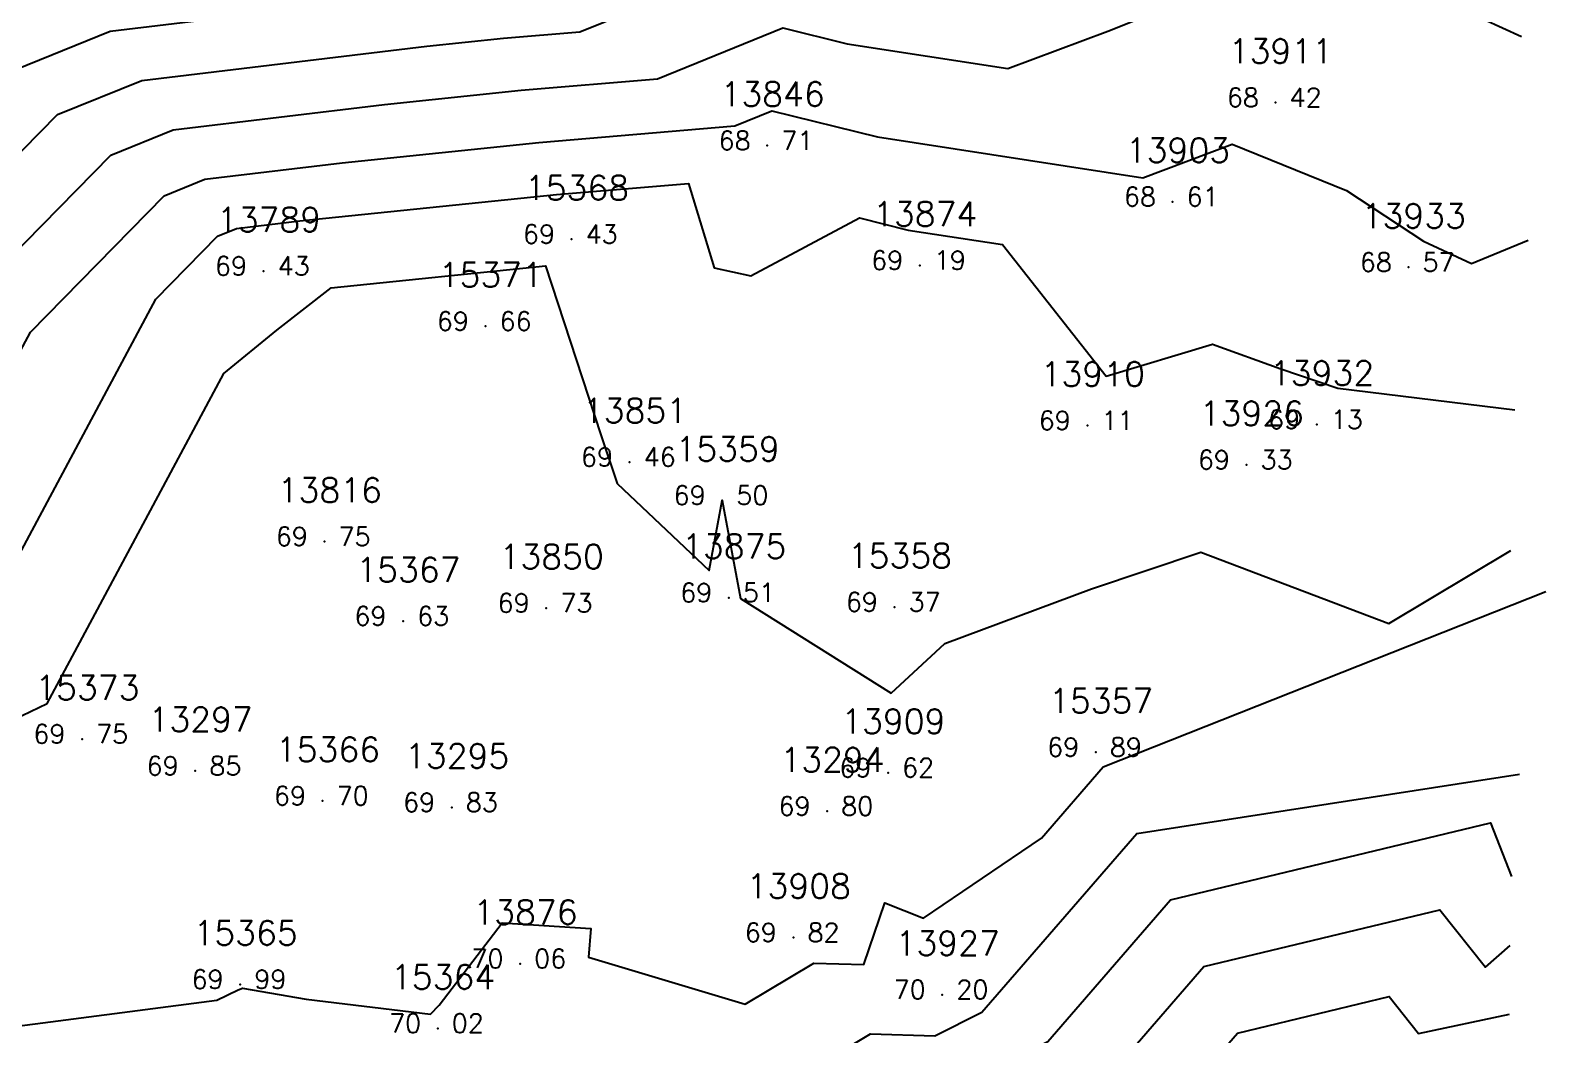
# Model space of a CAD drawing. Header units: millimetres. Extents: x 1412565 to 1412813, y 4931476 to 4931699.
# Drawn here: x 1412771.16 to 1412787.35, y 4931552.29 to 4931563.02 of the extents above; entities that cross this region are included whole.
import ezdxf
from ezdxf.enums import TextEntityAlignment as Align

# ---------------------------------------------------------------- set-up
doc = ezdxf.new("R2010")
doc.units = ezdxf.units.MM
for name, color, linetype in [('CIVIL', 50, 'Continuous'), ('CIVIL-DRAW', 80, 'Continuous'), ('CIVIL-NONAME', 130, 'Continuous'), ('CIVIL-TEXT', 240, 'Continuous'), ('CIVIL-Z', 50, 'Continuous'), ('Tcontours0', 7, 'Continuous'), ('Tcontours1', 7, 'Continuous'), ('Tcontours2', 7, 'Continuous')]:
    doc.layers.add(name, color=color, linetype=linetype)
doc.styles.add('CIVILCADMAIN', font='TXT.SHX')
doc.styles.get("Standard").update_dxf_attribs({"font": 'arial.ttf'})

# ---------------------------------------------------------------- blocks, each defined once
blk = doc.blocks.new('CIVIL-ZZ')
at = {"layer": 'CIVIL-DRAW'}
blk.add_point((0, 0), dxfattribs=at)
at = {"layer": 'CIVIL-NONAME'}
blk.add_attdef('NAME', text='', height=1.8, dxfattribs=at).set_placement((0, 2.1), align=Align.CENTER)
at = {"layer": 'CIVIL-TEXT', "flags": 8}
blk.add_attdef('TEXT', text='', height=2, dxfattribs=at).set_placement((0.2, -3.3), align=Align.CENTER)
at = {"layer": 'CIVIL-Z'}
blk.add_attdef('Z1', text='', height=1.6, dxfattribs=at).set_placement((-0.75, -0.225), align=Align.RIGHT)
blk.add_attdef('Z2', (0.75, -0.225), '', height=1.6, dxfattribs=at)

msp = doc.modelspace()

# ---------------------------------------------------------------- linework, layer by layer
at = {"layer": 'Tcontours0', "elevation": 70}
msp.add_lwpolyline([(1412770.767, 4931552.353), (1412773.151, 4931552.662), (1412773.379, 4931552.771), (1412773.426, 4931552.791), (1412774.104, 4931552.673), (1412775.433, 4931552.512), (1412775.526, 4931552.608), (1412776.2, 4931553.486), (1412777.147, 4931553.426), (1412777.12, 4931553.12), (1412778.795, 4931552.619), (1412779.528, 4931553.058), (1412780.063, 4931553.041), (1412780.285, 4931553.7), (1412780.7, 4931553.537), (1412781.958, 4931554.391), (1412782.619, 4931555.154), (1412787.346, 4931557.026)], dxfattribs=at)
at = {"layer": 'Tcontours1'}
for points, elevation in [([(1412769.818, 4931559.45), (1412772.018, 4931561.688), (1412772.685, 4931561.959), (1412774.941, 4931562.231), (1412776.4, 4931562.381), (1412777.856, 4931562.504), (1412779.198, 4931563.047), (1412779.883, 4931562.878), (1412781.601, 4931562.613), (1412782.667, 4931563.012), (1412784.209, 4931563.634)], 68), ([(1412749.043, 4931556.279), (1412752.26, 4931556.648), (1412752.901, 4931556.662), (1412757.164, 4931557.388), (1412757.672, 4931557.541), (1412757.895, 4931557.581), (1412759.228, 4931557.658), (1412760.426, 4931558.225), (1412761.224, 4931558.771), (1412762.264, 4931559.63), (1412763.264, 4931559.286), (1412764.667, 4931559.151), (1412767.758, 4931559.488), (1412769.315, 4931560.965), (1412770.877, 4931562.554), (1412772.01, 4931563.014), (1412775.844, 4931563.476)], 67), ([(1412786.477, 4931563.232), (1412787.087, 4931562.956)], 68), ([(1412770.593, 4931556.593), (1412772.498, 4931560.149), (1412773.159, 4931560.822), (1412773.36, 4931560.904), (1412774.038, 4931560.985), (1412776.778, 4931561.269), (1412778.188, 4931561.387), (1412778.462, 4931560.483), (1412778.854, 4931560.399), (1412780.015, 4931561.017), (1412780.536, 4931560.888), (1412781.544, 4931560.733), (1412782.65, 4931559.326), (1412783.788, 4931559.668), (1412784.515, 4931559.405), (1412785.127, 4931559.2), (1412787.017, 4931558.968)], 69), ([(1412770.272, 4931548.969), (1412772.471, 4931549.237), (1412774.082, 4931548.999), (1412774.287, 4931549.045), (1412774.765, 4931549.162), (1412776.773, 4931549.677), (1412777.263, 4931549.842), (1412777.583, 4931549.974), (1412780.708, 4931551.556), (1412780.762, 4931551.581), (1412782.026, 4931552.219), (1412783.337, 4931553.732), (1412786.755, 4931554.554), (1412786.979, 4931553.984)], 71), ([(1412770.821, 4931547.71), (1412772.341, 4931547.896), (1412773.455, 4931547.731), (1412774.345, 4931547.926), (1412774.687, 4931548.01), (1412776.122, 4931548.378), (1412777.901, 4931548.978), (1412779.064, 4931549.459), (1412780.973, 4931550.425), (1412782.835, 4931551.291), (1412783.433, 4931551.593), (1412784.054, 4931552.31), (1412785.674, 4931552.699), (1412785.987, 4931552.306), (1412786.96, 4931552.512)], 72)]:
    msp.add_lwpolyline(points, dxfattribs=dict(at, elevation=elevation))
at = {"layer": 'Tcontours2'}
for points, elevation in [([(1412749.043, 4931555.429), (1412751.737, 4931555.744), (1412753.979, 4931555.792), (1412754.503, 4931555.881), (1412757.315, 4931556.725), (1412758.553, 4931556.947), (1412759.275, 4931556.989), (1412760.952, 4931557.783), (1412762.07, 4931558.548), (1412762.285, 4931558.725), (1412762.491, 4931558.654), (1412764.312, 4931558.479), (1412767.689, 4931558.846), (1412768.056, 4931558.844), (1412768.199, 4931558.822), (1412768.283, 4931558.841), (1412768.359, 4931558.878), (1412768.478, 4931559.1), (1412771.447, 4931562.121), (1412772.348, 4931562.487), (1412775.392, 4931562.853), (1412776.212, 4931562.938), (1412777.029, 4931563.007), (1412779.316, 4931563.932)], 67.5), ([(1412769.848, 4931557.354), (1412771.158, 4931559.799), (1412772.589, 4931561.255), (1412773.022, 4931561.431), (1412774.49, 4931561.608), (1412776.589, 4931561.825), (1412778.683, 4931562.001), (1412779.08, 4931562.162), (1412780.209, 4931561.883), (1412783.043, 4931561.447), (1412783.997, 4931561.804), (1412785.217, 4931561.311), (1412786.042, 4931560.768), (1412786.553, 4931560.53), (1412787.159, 4931560.78)], 68.5), ([(1412769.733, 4931555.062), (1412771.338, 4931555.831), (1412773.226, 4931559.356), (1412773.792, 4931559.818), (1412774.371, 4931560.27), (1412776.66, 4931560.507), (1412777.252, 4931558.7), (1412777.428, 4931558.179), (1412778.408, 4931557.25), (1412778.55, 4931558), (1412778.746, 4931556.953), (1412780.354, 4931555.94), (1412780.927, 4931556.473), (1412782.495, 4931557.055), (1412783.661, 4931557.448), (1412785.67, 4931556.685), (1412786.973, 4931557.466)], 69.5), ([(1412770.364, 4931549.913), (1412772.075, 4931550.182), (1412772.542, 4931550.175), (1412773.167, 4931550.083), (1412774.304, 4931550.557), (1412774.539, 4931550.572), (1412775.824, 4931550.734), (1412776.718, 4931550.608), (1412776.885, 4931550.787), (1412777.364, 4931550.644), (1412780.132, 4931552.301), (1412780.822, 4931552.28), (1412781.322, 4931552.532), (1412782.978, 4931554.443), (1412787.065, 4931555.075)], 70.5), ([(1412770.546, 4931548.34), (1412772.406, 4931548.567), (1412773.768, 4931548.365), (1412774.316, 4931548.486), (1412774.726, 4931548.586), (1412776.448, 4931549.028), (1412777.582, 4931549.41), (1412778.324, 4931549.717), (1412780.841, 4931550.991), (1412781.798, 4931551.436), (1412782.73, 4931551.906), (1412783.695, 4931553.021), (1412786.215, 4931553.627), (1412786.702, 4931553.015), (1412786.968, 4931553.246)], 71.5)]:
    msp.add_lwpolyline(points, dxfattribs=dict(at, elevation=elevation))

# ---------------------------------------------------------------- block references
at = {"layer": 'CIVIL'}
ref = msp.add_blockref('CIVIL-ZZ', (1412784.46, 4931562.25, 68.42), dxfattribs=dict(at, xscale=0.2, yscale=0.2))
ref.add_attrib('Z2', '42', (1412784.61, 4931562.205), dxfattribs={"layer": 'CIVIL-Z', "height": 0.2, "style": 'CIVILCADMAIN'})
ref.add_attrib('Z1', '68', (1412783.94, 4931562.205), dxfattribs={"layer": 'CIVIL-Z', "height": 0.2, "style": 'CIVILCADMAIN'})
ref.add_attrib('NAME', '13911', (1412783.96, 4931562.67), dxfattribs={"layer": 'CIVIL-NONAME', "height": 0.26, "style": 'CIVILCADMAIN'})
ref = msp.add_blockref('CIVIL-ZZ', (1412779.03, 4931561.79, 68.71), dxfattribs=dict(at, xscale=0.2, yscale=0.2))
ref.add_attrib('Z2', '71', (1412779.18, 4931561.745), dxfattribs={"layer": 'CIVIL-Z', "height": 0.2, "style": 'CIVILCADMAIN'})
ref.add_attrib('Z1', '68', (1412778.51, 4931561.745), dxfattribs={"layer": 'CIVIL-Z', "height": 0.2, "style": 'CIVILCADMAIN'})
ref.add_attrib('NAME', '13846', (1412778.53, 4931562.21), dxfattribs={"layer": 'CIVIL-NONAME', "height": 0.26, "style": 'CIVILCADMAIN'})
ref = msp.add_blockref('CIVIL-ZZ', (1412783.36, 4931561.19, 68.61), dxfattribs=dict(at, xscale=0.2, yscale=0.2))
ref.add_attrib('Z2', '61', (1412783.51, 4931561.145), dxfattribs={"layer": 'CIVIL-Z', "height": 0.2, "style": 'CIVILCADMAIN'})
ref.add_attrib('Z1', '68', (1412782.84, 4931561.145), dxfattribs={"layer": 'CIVIL-Z', "height": 0.2, "style": 'CIVILCADMAIN'})
ref.add_attrib('NAME', '13903', (1412782.86, 4931561.61), dxfattribs={"layer": 'CIVIL-NONAME', "height": 0.26, "style": 'CIVILCADMAIN'})
ref = msp.add_blockref('CIVIL-ZZ', (1412776.94, 4931560.79, 69.43), dxfattribs=dict(at, xscale=0.2, yscale=0.2))
ref.add_attrib('Z2', '43', (1412777.09, 4931560.745), dxfattribs={"layer": 'CIVIL-Z', "height": 0.2, "style": 'CIVILCADMAIN'})
ref.add_attrib('Z1', '69', (1412776.42, 4931560.745), dxfattribs={"layer": 'CIVIL-Z', "height": 0.2, "style": 'CIVILCADMAIN'})
ref.add_attrib('NAME', '15368', (1412776.44, 4931561.21), dxfattribs={"layer": 'CIVIL-NONAME', "height": 0.26, "style": 'CIVILCADMAIN'})
ref = msp.add_blockref('CIVIL-ZZ', (1412780.66, 4931560.51, 69.19), dxfattribs=dict(at, xscale=0.2, yscale=0.2))
ref.add_attrib('Z2', '19', (1412780.81, 4931560.465), dxfattribs={"layer": 'CIVIL-Z', "height": 0.2, "style": 'CIVILCADMAIN'})
ref.add_attrib('Z1', '69', (1412780.14, 4931560.465), dxfattribs={"layer": 'CIVIL-Z', "height": 0.2, "style": 'CIVILCADMAIN'})
ref.add_attrib('NAME', '13874', (1412780.16, 4931560.93), dxfattribs={"layer": 'CIVIL-NONAME', "height": 0.26, "style": 'CIVILCADMAIN'})
ref = msp.add_blockref('CIVIL-ZZ', (1412773.65, 4931560.45, 69.43), dxfattribs=dict(at, xscale=0.2, yscale=0.2))
ref.add_attrib('Z2', '43', (1412773.8, 4931560.405), dxfattribs={"layer": 'CIVIL-Z', "height": 0.2, "style": 'CIVILCADMAIN'})
ref.add_attrib('Z1', '69', (1412773.13, 4931560.405), dxfattribs={"layer": 'CIVIL-Z', "height": 0.2, "style": 'CIVILCADMAIN'})
ref.add_attrib('NAME', '13789', (1412773.15, 4931560.87), dxfattribs={"layer": 'CIVIL-NONAME', "height": 0.26, "style": 'CIVILCADMAIN'})
ref = msp.add_blockref('CIVIL-ZZ', (1412785.88, 4931560.49, 68.57), dxfattribs=dict(at, xscale=0.2, yscale=0.2))
ref.add_attrib('Z2', '57', (1412786.03, 4931560.445), dxfattribs={"layer": 'CIVIL-Z', "height": 0.2, "style": 'CIVILCADMAIN'})
ref.add_attrib('Z1', '68', (1412785.36, 4931560.445), dxfattribs={"layer": 'CIVIL-Z', "height": 0.2, "style": 'CIVILCADMAIN'})
ref.add_attrib('NAME', '13933', (1412785.38, 4931560.91), dxfattribs={"layer": 'CIVIL-NONAME', "height": 0.26, "style": 'CIVILCADMAIN'})
ref = msp.add_blockref('CIVIL-ZZ', (1412776.02, 4931559.86, 69.66), dxfattribs=dict(at, xscale=0.2, yscale=0.2))
ref.add_attrib('Z2', '66', (1412776.17, 4931559.815), dxfattribs={"layer": 'CIVIL-Z', "height": 0.2, "style": 'CIVILCADMAIN'})
ref.add_attrib('Z1', '69', (1412775.5, 4931559.815), dxfattribs={"layer": 'CIVIL-Z', "height": 0.2, "style": 'CIVILCADMAIN'})
ref.add_attrib('NAME', '15371', (1412775.52, 4931560.28), dxfattribs={"layer": 'CIVIL-NONAME', "height": 0.26, "style": 'CIVILCADMAIN'})
ref = msp.add_blockref('CIVIL-ZZ', (1412782.45, 4931558.8, 69.11), dxfattribs=dict(at, xscale=0.2, yscale=0.2))
ref.add_attrib('Z2', '11', (1412782.6, 4931558.755), dxfattribs={"layer": 'CIVIL-Z', "height": 0.2, "style": 'CIVILCADMAIN'})
ref.add_attrib('Z1', '69', (1412781.93, 4931558.755), dxfattribs={"layer": 'CIVIL-Z', "height": 0.2, "style": 'CIVILCADMAIN'})
ref.add_attrib('NAME', '13910', (1412781.95, 4931559.22), dxfattribs={"layer": 'CIVIL-NONAME', "height": 0.26, "style": 'CIVILCADMAIN'})
ref = msp.add_blockref('CIVIL-ZZ', (1412784.9, 4931558.81, 69.13), dxfattribs=dict(at, xscale=0.2, yscale=0.2))
ref.add_attrib('Z2', '13', (1412785.05, 4931558.765), dxfattribs={"layer": 'CIVIL-Z', "height": 0.2, "style": 'CIVILCADMAIN'})
ref.add_attrib('Z1', '69', (1412784.38, 4931558.765), dxfattribs={"layer": 'CIVIL-Z', "height": 0.2, "style": 'CIVILCADMAIN'})
ref.add_attrib('NAME', '13932', (1412784.4, 4931559.23), dxfattribs={"layer": 'CIVIL-NONAME', "height": 0.26, "style": 'CIVILCADMAIN'})
ref = msp.add_blockref('CIVIL-ZZ', (1412777.56, 4931558.41, 69.46), dxfattribs=dict(at, xscale=0.2, yscale=0.2))
ref.add_attrib('Z2', '46', (1412777.71, 4931558.365), dxfattribs={"layer": 'CIVIL-Z', "height": 0.2, "style": 'CIVILCADMAIN'})
ref.add_attrib('Z1', '69', (1412777.04, 4931558.365), dxfattribs={"layer": 'CIVIL-Z', "height": 0.2, "style": 'CIVILCADMAIN'})
ref.add_attrib('NAME', '13851', (1412777.06, 4931558.83), dxfattribs={"layer": 'CIVIL-NONAME', "height": 0.26, "style": 'CIVILCADMAIN'})
ref = msp.add_blockref('CIVIL-ZZ', (1412784.15, 4931558.38, 69.33), dxfattribs=dict(at, xscale=0.2, yscale=0.2))
ref.add_attrib('Z2', '33', (1412784.3, 4931558.335), dxfattribs={"layer": 'CIVIL-Z', "height": 0.2, "style": 'CIVILCADMAIN'})
ref.add_attrib('Z1', '69', (1412783.63, 4931558.335), dxfattribs={"layer": 'CIVIL-Z', "height": 0.2, "style": 'CIVILCADMAIN'})
ref.add_attrib('NAME', '13926', (1412783.65, 4931558.8), dxfattribs={"layer": 'CIVIL-NONAME', "height": 0.26, "style": 'CIVILCADMAIN'})
ref = msp.add_blockref('CIVIL-ZZ', (1412778.55, 4931558, 69.5), dxfattribs=dict(at, xscale=0.2, yscale=0.2))
ref.add_attrib('Z2', '50', (1412778.7, 4931557.955), dxfattribs={"layer": 'CIVIL-Z', "height": 0.2, "style": 'CIVILCADMAIN'})
ref.add_attrib('Z1', '69', (1412778.03, 4931557.955), dxfattribs={"layer": 'CIVIL-Z', "height": 0.2, "style": 'CIVILCADMAIN'})
ref.add_attrib('NAME', '15359', (1412778.05, 4931558.42), dxfattribs={"layer": 'CIVIL-NONAME', "height": 0.26, "style": 'CIVILCADMAIN'})
ref = msp.add_blockref('CIVIL-ZZ', (1412774.3, 4931557.56, 69.75), dxfattribs=dict(at, xscale=0.2, yscale=0.2))
ref.add_attrib('Z2', '75', (1412774.45, 4931557.515), dxfattribs={"layer": 'CIVIL-Z', "height": 0.2, "style": 'CIVILCADMAIN'})
ref.add_attrib('Z1', '69', (1412773.78, 4931557.515), dxfattribs={"layer": 'CIVIL-Z', "height": 0.2, "style": 'CIVILCADMAIN'})
ref.add_attrib('NAME', '13816', (1412773.8, 4931557.98), dxfattribs={"layer": 'CIVIL-NONAME', "height": 0.26, "style": 'CIVILCADMAIN'})
ref = msp.add_blockref('CIVIL-ZZ', (1412778.62, 4931556.96, 69.51), dxfattribs=dict(at, xscale=0.2, yscale=0.2))
ref.add_attrib('Z2', '51', (1412778.77, 4931556.915), dxfattribs={"layer": 'CIVIL-Z', "height": 0.2, "style": 'CIVILCADMAIN'})
ref.add_attrib('Z1', '69', (1412778.1, 4931556.915), dxfattribs={"layer": 'CIVIL-Z', "height": 0.2, "style": 'CIVILCADMAIN'})
ref.add_attrib('NAME', '13875', (1412778.12, 4931557.38), dxfattribs={"layer": 'CIVIL-NONAME', "height": 0.26, "style": 'CIVILCADMAIN'})
ref = msp.add_blockref('CIVIL-ZZ', (1412776.67, 4931556.85, 69.73), dxfattribs=dict(at, xscale=0.2, yscale=0.2))
ref.add_attrib('Z2', '73', (1412776.82, 4931556.805), dxfattribs={"layer": 'CIVIL-Z', "height": 0.2, "style": 'CIVILCADMAIN'})
ref.add_attrib('Z1', '69', (1412776.15, 4931556.805), dxfattribs={"layer": 'CIVIL-Z', "height": 0.2, "style": 'CIVILCADMAIN'})
ref.add_attrib('NAME', '13850', (1412776.17, 4931557.27), dxfattribs={"layer": 'CIVIL-NONAME', "height": 0.26, "style": 'CIVILCADMAIN'})
ref = msp.add_blockref('CIVIL-ZZ', (1412780.39, 4931556.86, 69.37), dxfattribs=dict(at, xscale=0.2, yscale=0.2))
ref.add_attrib('Z2', '37', (1412780.54, 4931556.815), dxfattribs={"layer": 'CIVIL-Z', "height": 0.2, "style": 'CIVILCADMAIN'})
ref.add_attrib('Z1', '69', (1412779.87, 4931556.815), dxfattribs={"layer": 'CIVIL-Z', "height": 0.2, "style": 'CIVILCADMAIN'})
ref.add_attrib('NAME', '15358', (1412779.89, 4931557.28), dxfattribs={"layer": 'CIVIL-NONAME', "height": 0.26, "style": 'CIVILCADMAIN'})
ref = msp.add_blockref('CIVIL-ZZ', (1412775.14, 4931556.71, 69.63), dxfattribs=dict(at, xscale=0.2, yscale=0.2))
ref.add_attrib('Z2', '63', (1412775.29, 4931556.665), dxfattribs={"layer": 'CIVIL-Z', "height": 0.2, "style": 'CIVILCADMAIN'})
ref.add_attrib('Z1', '69', (1412774.62, 4931556.665), dxfattribs={"layer": 'CIVIL-Z', "height": 0.2, "style": 'CIVILCADMAIN'})
ref.add_attrib('NAME', '15367', (1412774.64, 4931557.13), dxfattribs={"layer": 'CIVIL-NONAME', "height": 0.26, "style": 'CIVILCADMAIN'})
ref = msp.add_blockref('CIVIL-ZZ', (1412771.71, 4931555.45, 69.75), dxfattribs=dict(at, xscale=0.2, yscale=0.2))
ref.add_attrib('Z2', '75', (1412771.86, 4931555.405), dxfattribs={"layer": 'CIVIL-Z', "height": 0.2, "style": 'CIVILCADMAIN'})
ref.add_attrib('Z1', '69', (1412771.19, 4931555.405), dxfattribs={"layer": 'CIVIL-Z', "height": 0.2, "style": 'CIVILCADMAIN'})
ref.add_attrib('NAME', '15373', (1412771.21, 4931555.87), dxfattribs={"layer": 'CIVIL-NONAME', "height": 0.26, "style": 'CIVILCADMAIN'})
ref = msp.add_blockref('CIVIL-ZZ', (1412782.54, 4931555.31, 69.89), dxfattribs=dict(at, xscale=0.2, yscale=0.2))
ref.add_attrib('Z2', '89', (1412782.69, 4931555.265), dxfattribs={"layer": 'CIVIL-Z', "height": 0.2, "style": 'CIVILCADMAIN'})
ref.add_attrib('Z1', '69', (1412782.02, 4931555.265), dxfattribs={"layer": 'CIVIL-Z', "height": 0.2, "style": 'CIVILCADMAIN'})
ref.add_attrib('NAME', '15357', (1412782.04, 4931555.73), dxfattribs={"layer": 'CIVIL-NONAME', "height": 0.26, "style": 'CIVILCADMAIN'})
ref = msp.add_blockref('CIVIL-ZZ', (1412772.92, 4931555.11, 69.85), dxfattribs=dict(at, xscale=0.2, yscale=0.2))
ref.add_attrib('Z2', '85', (1412773.07, 4931555.065), dxfattribs={"layer": 'CIVIL-Z', "height": 0.2, "style": 'CIVILCADMAIN'})
ref.add_attrib('Z1', '69', (1412772.4, 4931555.065), dxfattribs={"layer": 'CIVIL-Z', "height": 0.2, "style": 'CIVILCADMAIN'})
ref.add_attrib('NAME', '13297', (1412772.42, 4931555.53), dxfattribs={"layer": 'CIVIL-NONAME', "height": 0.26, "style": 'CIVILCADMAIN'})
ref = msp.add_blockref('CIVIL-ZZ', (1412780.32, 4931555.09, 69.62), dxfattribs=dict(at, xscale=0.2, yscale=0.2))
ref.add_attrib('Z2', '62', (1412780.47, 4931555.045), dxfattribs={"layer": 'CIVIL-Z', "height": 0.2, "style": 'CIVILCADMAIN'})
ref.add_attrib('Z1', '69', (1412779.8, 4931555.045), dxfattribs={"layer": 'CIVIL-Z', "height": 0.2, "style": 'CIVILCADMAIN'})
ref.add_attrib('NAME', '13909', (1412779.82, 4931555.51), dxfattribs={"layer": 'CIVIL-NONAME', "height": 0.26, "style": 'CIVILCADMAIN'})
ref = msp.add_blockref('CIVIL-ZZ', (1412774.28, 4931554.79, 69.7), dxfattribs=dict(at, xscale=0.2, yscale=0.2))
ref.add_attrib('Z2', '70', (1412774.43, 4931554.745), dxfattribs={"layer": 'CIVIL-Z', "height": 0.2, "style": 'CIVILCADMAIN'})
ref.add_attrib('Z1', '69', (1412773.76, 4931554.745), dxfattribs={"layer": 'CIVIL-Z', "height": 0.2, "style": 'CIVILCADMAIN'})
ref.add_attrib('NAME', '15366', (1412773.78, 4931555.21), dxfattribs={"layer": 'CIVIL-NONAME', "height": 0.26, "style": 'CIVILCADMAIN'})
ref = msp.add_blockref('CIVIL-ZZ', (1412775.66, 4931554.72, 69.83), dxfattribs=dict(at, xscale=0.2, yscale=0.2))
ref.add_attrib('Z2', '83', (1412775.81, 4931554.675), dxfattribs={"layer": 'CIVIL-Z', "height": 0.2, "style": 'CIVILCADMAIN'})
ref.add_attrib('Z1', '69', (1412775.14, 4931554.675), dxfattribs={"layer": 'CIVIL-Z', "height": 0.2, "style": 'CIVILCADMAIN'})
ref.add_attrib('NAME', '13295', (1412775.16, 4931555.14), dxfattribs={"layer": 'CIVIL-NONAME', "height": 0.26, "style": 'CIVILCADMAIN'})
ref = msp.add_blockref('CIVIL-ZZ', (1412779.67, 4931554.68, 69.8), dxfattribs=dict(at, xscale=0.2, yscale=0.2))
ref.add_attrib('Z2', '80', (1412779.82, 4931554.635), dxfattribs={"layer": 'CIVIL-Z', "height": 0.2, "style": 'CIVILCADMAIN'})
ref.add_attrib('Z1', '69', (1412779.15, 4931554.635), dxfattribs={"layer": 'CIVIL-Z', "height": 0.2, "style": 'CIVILCADMAIN'})
ref.add_attrib('NAME', '13294', (1412779.17, 4931555.1), dxfattribs={"layer": 'CIVIL-NONAME', "height": 0.26, "style": 'CIVILCADMAIN'})
ref = msp.add_blockref('CIVIL-ZZ', (1412779.31, 4931553.33, 69.82), dxfattribs=dict(at, xscale=0.2, yscale=0.2))
ref.add_attrib('Z2', '82', (1412779.46, 4931553.285), dxfattribs={"layer": 'CIVIL-Z', "height": 0.2, "style": 'CIVILCADMAIN'})
ref.add_attrib('Z1', '69', (1412778.79, 4931553.285), dxfattribs={"layer": 'CIVIL-Z', "height": 0.2, "style": 'CIVILCADMAIN'})
ref.add_attrib('NAME', '13908', (1412778.81, 4931553.75), dxfattribs={"layer": 'CIVIL-NONAME', "height": 0.26, "style": 'CIVILCADMAIN'})
ref = msp.add_blockref('CIVIL-ZZ', (1412776.39, 4931553.05, 70.06), dxfattribs=dict(at, xscale=0.2, yscale=0.2))
ref.add_attrib('Z2', '06', (1412776.54, 4931553.005), dxfattribs={"layer": 'CIVIL-Z', "height": 0.2, "style": 'CIVILCADMAIN'})
ref.add_attrib('Z1', '70', (1412775.87, 4931553.005), dxfattribs={"layer": 'CIVIL-Z', "height": 0.2, "style": 'CIVILCADMAIN'})
ref.add_attrib('NAME', '13876', (1412775.89, 4931553.47), dxfattribs={"layer": 'CIVIL-NONAME', "height": 0.26, "style": 'CIVILCADMAIN'})
ref = msp.add_blockref('CIVIL-ZZ', (1412773.4, 4931552.83, 69.99), dxfattribs=dict(at, xscale=0.2, yscale=0.2))
ref.add_attrib('Z2', '99', (1412773.55, 4931552.785), dxfattribs={"layer": 'CIVIL-Z', "height": 0.2, "style": 'CIVILCADMAIN'})
ref.add_attrib('Z1', '69', (1412772.88, 4931552.785), dxfattribs={"layer": 'CIVIL-Z', "height": 0.2, "style": 'CIVILCADMAIN'})
ref.add_attrib('NAME', '15365', (1412772.9, 4931553.25), dxfattribs={"layer": 'CIVIL-NONAME', "height": 0.26, "style": 'CIVILCADMAIN'})
ref = msp.add_blockref('CIVIL-ZZ', (1412780.9, 4931552.72, 70.2), dxfattribs=dict(at, xscale=0.2, yscale=0.2))
ref.add_attrib('Z2', '20', (1412781.05, 4931552.675), dxfattribs={"layer": 'CIVIL-Z', "height": 0.2, "style": 'CIVILCADMAIN'})
ref.add_attrib('Z1', '70', (1412780.38, 4931552.675), dxfattribs={"layer": 'CIVIL-Z', "height": 0.2, "style": 'CIVILCADMAIN'})
ref.add_attrib('NAME', '13927', (1412780.4, 4931553.14), dxfattribs={"layer": 'CIVIL-NONAME', "height": 0.26, "style": 'CIVILCADMAIN'})
ref = msp.add_blockref('CIVIL-ZZ', (1412775.51, 4931552.36, 70.02), dxfattribs=dict(at, xscale=0.2, yscale=0.2))
ref.add_attrib('Z2', '02', (1412775.66, 4931552.315), dxfattribs={"layer": 'CIVIL-Z', "height": 0.2, "style": 'CIVILCADMAIN'})
ref.add_attrib('Z1', '70', (1412774.99, 4931552.315), dxfattribs={"layer": 'CIVIL-Z', "height": 0.2, "style": 'CIVILCADMAIN'})
ref.add_attrib('NAME', '15364', (1412775.01, 4931552.78), dxfattribs={"layer": 'CIVIL-NONAME', "height": 0.26, "style": 'CIVILCADMAIN'})

doc.saveas('drawing.dxf')
